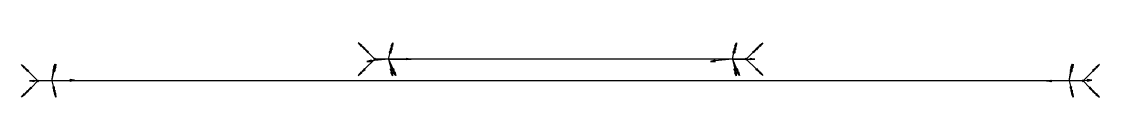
# Model space of a CAD drawing. Header units: millimetres. Extents: x -13087 to 13, y -102 to 102.
# Drawn here: x -7890.7 to -7426.6, y -11.8 to 11.8 of the extents above; entities that cross this region are included whole.
import ezdxf

# ---------------------------------------------------------------- set-up
doc = ezdxf.new("R2010")
doc.units = ezdxf.units.MM
for name, color, linetype in [('AutoDetect_86_20', 1, 'Continuous'), ('AutoDetect_87_21', 1, 'Continuous'), ('AutoDetect_90_18', 1, 'Continuous'), ('AutoDetect_91_19', 1, 'Continuous'), ('Lasche_ID_GUID_E915DF57_CAD8_4553_902B_D7BDDE787971', 1, 'Continuous')]:
    doc.layers.add(name, color=color, linetype=linetype)

# ---------------------------------------------------------------- blocks, each defined once
blk = doc.blocks.new('Kontrollpunkt')
at = {"color": 0}
for q in [(0, 6), (8, 0), (0, 0, 4)]:
    blk.add_line((0, 0), q, dxfattribs=at)
for points in [[(0.25, 8, -0.25), (-0.25, 8, -0.25), (-0.25, 8, 0.25), (0, 10, 0), (-0.25, 8, -0.25), (0.25, 8, 0.25), (0, 10, 0), (0.25, 8, -0.25), (0.25, 8, 0.25), (-0.25, 8, 0.25)], [(0.25, 6, -0.25), (-0.25, 6, -0.25), (-0.25, 6, 0.25), (0, 8, 0), (-0.25, 6, -0.25), (0.25, 6, 0.25), (0, 8, 0), (0.25, 6, -0.25), (0.25, 6, 0.25), (-0.25, 6, 0.25)], [(0.25, 0.25, 4), (-0.25, 0.25, 4), (-0.25, -0.25, 4), (0, 0, 6), (-0.25, 0.25, 4), (0.25, -0.25, 4), (0, 0, 6), (0.25, 0.25, 4), (0.25, -0.25, 4), (-0.25, -0.25, 4)], [(0.25, 0.25, 6), (-0.25, 0.25, 6), (-0.25, -0.25, 6), (0, 0, 8), (-0.25, 0.25, 6), (0.25, -0.25, 6), (0, 0, 8), (0.25, 0.25, 6), (0.25, -0.25, 6), (-0.25, -0.25, 6)], [(0.25, 0.25, 8), (-0.25, 0.25, 8), (-0.25, -0.25, 8), (0, 0, 10), (-0.25, 0.25, 8), (0.25, -0.25, 8), (0, 0, 10), (0.25, 0.25, 8), (0.25, -0.25, 8), (-0.25, -0.25, 8)], [(8, 0.25, -0.25), (8, 0.25, 0.25), (8, -0.25, 0.25), (10, 0, 0), (8, 0.25, 0.25), (8, -0.25, -0.25), (10, 0, 0), (8, 0.25, -0.25), (8, -0.25, -0.25), (8, -0.25, 0.25)]]:
    blk.add_polyline3d(points, dxfattribs=at)

msp = doc.modelspace()

# ---------------------------------------------------------------- linework, layer by layer
at = {"layer": 'AutoDetect_86_20', "color": 1}
msp.add_line((-7433.64, -4.7, -160), (-7883.64, -4.7, -160), dxfattribs=at)
at = {"layer": 'AutoDetect_87_21', "color": 1}
msp.add_line((-7433.64, -4.7, -180), (-7883.64, -4.7, -180), dxfattribs=at)
at = {"layer": 'AutoDetect_90_18', "color": 1}
msp.add_line((-7578.64, 4.7, -160), (-7738.64, 4.7, -160), dxfattribs=at)
at = {"layer": 'AutoDetect_91_19', "color": 1}
msp.add_line((-7578.64, 4.7, -180), (-7738.64, 4.7, -180), dxfattribs=at)

# ---------------------------------------------------------------- block references
at = {"layer": 'AutoDetect_86_20', "color": 1, "extrusion": (0.173648, -0.696364, 0.696364), "rotation": 342.8383509003531}
for p in [(-7644.72, 1209.29, -1476.08), (-7219.73, 1135.49, -1400.02)]:
    msp.add_blockref('Kontrollpunkt', p, dxfattribs=at)
at = {"layer": 'AutoDetect_87_21', "color": 1, "extrusion": (0.173648, -0.696364, -0.696364), "rotation": 199.7021522331678}
for p in [(-7644.72, -1453.3, -1239.32), (-7219.73, -1379.5, -1163.26)]:
    msp.add_blockref('Kontrollpunkt', p, dxfattribs=at)
at = {"layer": 'AutoDetect_90_18', "color": 1, "extrusion": (0.173648, 0.696364, 0.696364), "rotation": 27.83147883733213}
for p in [(7504.02, 1184.86, -1450.9), (7360.42, 1159.92, -1425.2)]:
    msp.add_blockref('Kontrollpunkt', p, dxfattribs=at)
at = {"layer": 'AutoDetect_91_19', "color": 1, "extrusion": (0.173648, 0.696364, -0.696364), "rotation": 160.2978477668322}
for p in [(7504.02, -1428.87, -1214.14), (7360.42, -1403.93, -1188.44)]:
    msp.add_blockref('Kontrollpunkt', p, dxfattribs=at)
at = {"layer": 'Lasche_ID_GUID_E915DF57_CAD8_4553_902B_D7BDDE787971', "color": 2, "extrusion": (-0.707107, 0.707107, 0), "rotation": 270}
for p in [(5468.72, -160, 5475.37), (5468.72, -180, 5475.37)]:
    msp.add_blockref('Kontrollpunkt', p, dxfattribs=at)
at = {"layer": 'Lasche_ID_GUID_E915DF57_CAD8_4553_902B_D7BDDE787971', "color": 2, "extrusion": (0.707107, 0.707107, 0), "rotation": 90}
for p in [(5362.23, -160, -5355.59), (5362.23, -180, -5355.59)]:
    msp.add_blockref('Kontrollpunkt', p, dxfattribs=at)
at = {"layer": 'Lasche_ID_GUID_E915DF57_CAD8_4553_902B_D7BDDE787971', "color": 2, "extrusion": (-0.707107, -0.707107, 0), "rotation": 90}
for p in [(-5571.25, -160, 5577.9), (-5571.25, -180, 5577.9)]:
    msp.add_blockref('Kontrollpunkt', p, dxfattribs=at)
at = {"layer": 'Lasche_ID_GUID_E915DF57_CAD8_4553_902B_D7BDDE787971', "color": 2, "extrusion": (0.707107, -0.707107, 0), "rotation": 270}
for p in [(-5259.7, -160, -5253.05), (-5259.7, -180, -5253.05)]:
    msp.add_blockref('Kontrollpunkt', p, dxfattribs=at)

doc.saveas('drawing.dxf')
